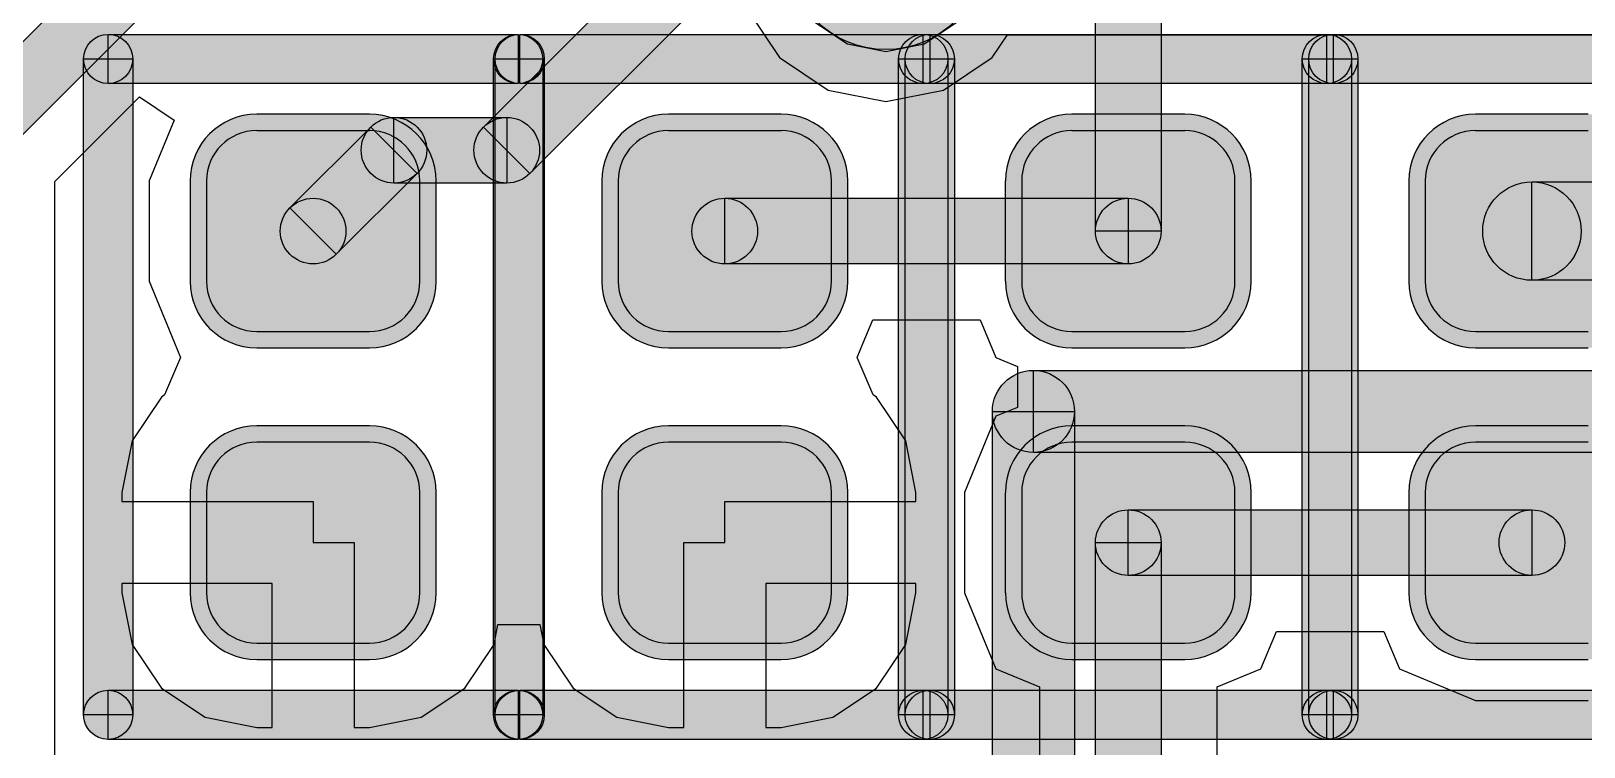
# Model space of a CAD drawing. Header units: millimetres. Extents: x -4 to 157, y -60 to 103.
# Drawn here: x 49.78 to 68.71, y 1.91 to 10.64 of the extents above; entities that cross this region are included whole.
import ezdxf

# ---------------------------------------------------------------- set-up
doc = ezdxf.new("R2010")
doc.units = ezdxf.units.MM
for name, color, linetype, true_color in [('BottomLayer', 5, 'Continuous', 0x0000ff), ('BottomOverlay', 7, 'Continuous', 0x999900), ('BottomPaste', 7, 'Continuous', 0x7f0000), ('BottomSolder', 6, 'Continuous', 0xff00ff), ('MidLayer1', 7, 'Continuous', 0x7f0000), ('MidLayer2', 7, 'Continuous', 0x3f7f00), ('TopLayer', 1, 'Continuous', 0xff0000), ('TopOverlay', 2, 'Continuous', 0xffff00)]:
    doc.layers.add(name, color=color, linetype=linetype, true_color=true_color)

msp = doc.modelspace()

# ---------------------------------------------------------------- hatches: boundary and pattern name
at = {"layer": 'BottomLayer', "true_color": 0x0000ff}
for points in [[(63.557, 8.199), (62.757, 8.199), (62.757, 15.157), (63.557, 15.157)], [(55.861, 8.903), (55.295, 9.469), (57.723, 11.897), (58.289, 11.331)], [(49.267, 8.969), (48.701, 9.535), (50.763, 11.597), (51.329, 11.031)], [(53.499, 7.916), (52.934, 8.482), (53.92, 9.469), (54.486, 8.903)], [(54.203, 8.786), (54.203, 9.586), (55.578, 9.586), (55.578, 8.786)], [(68.079, 7.599), (68.079, 8.799), (73, 8.799), (73, 7.599)], [(58.236, 7.799), (58.236, 8.599), (63.157, 8.599), (63.157, 7.799)], [(63.157, 3.999), (63.157, 4.799), (68.079, 4.799), (68.079, 3.999)], [(63.557, -4.528), (62.757, -4.528), (62.757, 4.399), (63.557, 4.399)]]:
    msp.add_hatch(color=5, dxfattribs=at).paths.add_polyline_path(points, flags=0)
h = msp.add_hatch(color=5, dxfattribs=at)
edge = h.paths.add_edge_path(flags=0)
edge.add_arc((60.2, 11.614), 1.2, 0, 360)
h = msp.add_hatch(color=5, dxfattribs=at)
edge = h.paths.add_edge_path(flags=0)
edge.add_arc((54.203, 9.186), 0.4, 0, 360)
h = msp.add_hatch(color=5, dxfattribs=at)
edge = h.paths.add_edge_path(flags=0)
edge.add_arc((54.203, 9.186), 0.4, 0, 360)
h = msp.add_hatch(color=5, dxfattribs=at)
edge = h.paths.add_edge_path(flags=0)
edge.add_arc((55.578, 9.186), 0.4, 0, 360)
h = msp.add_hatch(color=5, dxfattribs=at)
edge = h.paths.add_edge_path(flags=0)
edge.add_arc((55.578, 9.186), 0.4, 0, 360)
h = msp.add_hatch(color=5, dxfattribs=at)
edge = h.paths.add_edge_path(flags=0)
edge.add_arc((52.529, 7.587), 0.613, 180, 270)
edge.add_line((52.529, 6.974), (53.904, 6.974))
edge.add_arc((53.904, 7.587), 0.613, 270, 360)
edge.add_line((54.517, 7.587), (54.517, 8.812))
edge.add_arc((53.904, 8.812), 0.613, 0, 90)
edge.add_line((53.904, 9.424), (52.529, 9.424))
edge.add_arc((52.529, 8.812), 0.613, 90, 180)
edge.add_line((51.917, 8.812), (51.917, 7.587))
h = msp.add_hatch(color=5, dxfattribs=at)
edge = h.paths.add_edge_path(flags=0)
edge.add_arc((58.924, 8.812), 0.613, 0, 90)
edge.add_line((58.924, 9.424), (57.549, 9.424))
edge.add_arc((57.549, 8.812), 0.613, 90, 180)
edge.add_line((56.936, 8.812), (56.936, 7.587))
edge.add_arc((57.549, 7.587), 0.613, 180, 270)
edge.add_line((57.549, 6.974), (58.924, 6.974))
edge.add_arc((58.924, 7.587), 0.613, 270, 360)
edge.add_line((59.536, 7.587), (59.536, 8.812))
h = msp.add_hatch(color=5, dxfattribs=at)
edge = h.paths.add_edge_path(flags=0)
edge.add_arc((62.47, 7.587), 0.613, 180, 270)
edge.add_line((62.47, 6.974), (63.845, 6.974))
edge.add_arc((63.845, 7.587), 0.613, 270, 360)
edge.add_line((64.457, 7.587), (64.457, 8.812))
edge.add_arc((63.845, 8.812), 0.613, 0, 90)
edge.add_line((63.845, 9.424), (62.47, 9.424))
edge.add_arc((62.47, 8.812), 0.613, 90, 180)
edge.add_line((61.857, 8.812), (61.857, 7.587))
h = msp.add_hatch(color=5, dxfattribs=at)
edge = h.paths.add_edge_path(flags=0)
edge.add_arc((67.391, 7.587), 0.613, 180, 270)
edge.add_line((67.391, 6.974), (68.766, 6.974))
edge.add_arc((68.766, 7.587), 0.613, 270, 360)
edge.add_line((69.379, 7.587), (69.379, 8.812))
edge.add_arc((68.766, 8.812), 0.613, 0, 90)
edge.add_line((68.766, 9.424), (67.391, 9.424))
edge.add_arc((67.391, 8.812), 0.613, 90, 180)
edge.add_line((66.779, 8.812), (66.779, 7.587))
h = msp.add_hatch(color=5, dxfattribs=at)
edge = h.paths.add_edge_path(flags=0)
edge.add_arc((68.079, 8.199), 0.6, 0, 360)
h = msp.add_hatch(color=5, dxfattribs=at)
edge = h.paths.add_edge_path(flags=0)
edge.add_arc((53.217, 8.199), 0.4, 0, 360)
h = msp.add_hatch(color=5, dxfattribs=at)
edge = h.paths.add_edge_path(flags=0)
edge.add_arc((58.236, 8.199), 0.4, 0, 360)
h = msp.add_hatch(color=5, dxfattribs=at)
edge = h.paths.add_edge_path(flags=0)
edge.add_arc((63.157, 8.199), 0.4, 0, 360)
h = msp.add_hatch(color=5, dxfattribs=at)
edge = h.paths.add_edge_path(flags=0)
edge.add_arc((63.157, 8.199), 0.4, 0, 360)
h = msp.add_hatch(color=5, dxfattribs=at)
edge = h.paths.add_edge_path(flags=0)
edge.add_arc((52.529, 3.787), 0.613, 180, 270)
edge.add_line((52.529, 3.174), (53.904, 3.174))
edge.add_arc((53.904, 3.787), 0.613, 270, 360)
edge.add_line((54.517, 3.787), (54.517, 5.012))
edge.add_arc((53.904, 5.012), 0.613, 0, 90)
edge.add_line((53.904, 5.624), (52.529, 5.624))
edge.add_arc((52.529, 5.012), 0.613, 90, 180)
edge.add_line((51.917, 5.012), (51.917, 3.787))
h = msp.add_hatch(color=5, dxfattribs=at)
edge = h.paths.add_edge_path(flags=0)
edge.add_arc((58.924, 5.012), 0.613, 0, 90)
edge.add_line((58.924, 5.624), (57.549, 5.624))
edge.add_arc((57.549, 5.012), 0.613, 90, 180)
edge.add_line((56.936, 5.012), (56.936, 3.787))
edge.add_arc((57.549, 3.787), 0.613, 180, 270)
edge.add_line((57.549, 3.174), (58.924, 3.174))
edge.add_arc((58.924, 3.787), 0.613, 270, 360)
edge.add_line((59.536, 3.787), (59.536, 5.012))
h = msp.add_hatch(color=5, dxfattribs=at)
edge = h.paths.add_edge_path(flags=0)
edge.add_arc((62.47, 3.787), 0.613, 180, 270)
edge.add_line((62.47, 3.174), (63.845, 3.174))
edge.add_arc((63.845, 3.787), 0.613, 270, 360)
edge.add_line((64.457, 3.787), (64.457, 5.012))
edge.add_arc((63.845, 5.012), 0.613, 0, 90)
edge.add_line((63.845, 5.624), (62.47, 5.624))
edge.add_arc((62.47, 5.012), 0.613, 90, 180)
edge.add_line((61.857, 5.012), (61.857, 3.787))
h = msp.add_hatch(color=5, dxfattribs=at)
edge = h.paths.add_edge_path(flags=0)
edge.add_arc((67.391, 3.787), 0.613, 180, 270)
edge.add_line((67.391, 3.174), (68.766, 3.174))
edge.add_arc((68.766, 3.787), 0.613, 270, 360)
edge.add_line((69.379, 3.787), (69.379, 5.012))
edge.add_arc((68.766, 5.012), 0.613, 0, 90)
edge.add_line((68.766, 5.624), (67.391, 5.624))
edge.add_arc((67.391, 5.012), 0.613, 90, 180)
edge.add_line((66.779, 5.012), (66.779, 3.787))
h = msp.add_hatch(color=5, dxfattribs=at)
edge = h.paths.add_edge_path(flags=0)
edge.add_arc((63.157, 4.399), 0.4, 0, 360)
h = msp.add_hatch(color=5, dxfattribs=at)
edge = h.paths.add_edge_path(flags=0)
edge.add_arc((63.157, 4.399), 0.4, 0, 360)
h = msp.add_hatch(color=5, dxfattribs=at)
edge = h.paths.add_edge_path(flags=0)
edge.add_arc((68.079, 4.399), 0.4, 0, 360)
at = {"layer": 'BottomOverlay', "true_color": 0x999900}
h = msp.add_hatch(color=54, dxfattribs=at)
edge = h.paths.add_edge_path(flags=0)
edge.add_arc((50.717, 10.299), 0.3, 0, 360)
h = msp.add_hatch(color=54, dxfattribs=at)
edge = h.paths.add_edge_path(flags=0)
edge.add_arc((50.717, 10.299), 0.3, 0, 360)
for points in [[(50.717, 9.999), (50.717, 10.599), (55.717, 10.599), (55.717, 9.999)], [(55.736, 9.999), (55.736, 10.599), (60.736, 10.599), (60.736, 9.999)], [(60.657, 9.999), (60.657, 10.599), (65.657, 10.599), (65.657, 9.999)], [(65.579, 9.999), (65.579, 10.599), (70.579, 10.599), (70.579, 9.999)], [(51.017, 2.299), (50.417, 2.299), (50.417, 10.299), (51.017, 10.299)], [(56.017, 2.299), (55.417, 2.299), (55.417, 10.299), (56.017, 10.299)], [(56.036, 2.299), (55.436, 2.299), (55.436, 10.299), (56.036, 10.299)], [(60.957, 2.299), (60.357, 2.299), (60.357, 10.299), (60.957, 10.299)], [(61.036, 2.299), (60.436, 2.299), (60.436, 10.299), (61.036, 10.299)], [(65.879, 2.299), (65.279, 2.299), (65.279, 10.299), (65.879, 10.299)], [(65.957, 2.299), (65.357, 2.299), (65.357, 10.299), (65.957, 10.299)], [(50.717, 1.999), (50.717, 2.599), (55.717, 2.599), (55.717, 1.999)], [(55.736, 1.999), (55.736, 2.599), (60.736, 2.599), (60.736, 1.999)], [(60.657, 1.999), (60.657, 2.599), (65.657, 2.599), (65.657, 1.999)], [(65.579, 1.999), (65.579, 2.599), (70.579, 2.599), (70.579, 1.999)]]:
    msp.add_hatch(color=54, dxfattribs=at).paths.add_polyline_path(points, flags=0)
h = msp.add_hatch(color=54, dxfattribs=at)
edge = h.paths.add_edge_path(flags=0)
edge.add_arc((55.717, 10.299), 0.3, 0, 360)
h = msp.add_hatch(color=54, dxfattribs=at)
edge = h.paths.add_edge_path(flags=0)
edge.add_arc((55.717, 10.299), 0.3, 0, 360)
h = msp.add_hatch(color=54, dxfattribs=at)
edge = h.paths.add_edge_path(flags=0)
edge.add_arc((55.736, 10.299), 0.3, 0, 360)
h = msp.add_hatch(color=54, dxfattribs=at)
edge = h.paths.add_edge_path(flags=0)
edge.add_arc((55.736, 10.299), 0.3, 0, 360)
h = msp.add_hatch(color=54, dxfattribs=at)
edge = h.paths.add_edge_path(flags=0)
edge.add_arc((60.657, 10.299), 0.3, 0, 360)
h = msp.add_hatch(color=54, dxfattribs=at)
edge = h.paths.add_edge_path(flags=0)
edge.add_arc((60.657, 10.299), 0.3, 0, 360)
h = msp.add_hatch(color=54, dxfattribs=at)
edge = h.paths.add_edge_path(flags=0)
edge.add_arc((60.736, 10.299), 0.3, 0, 360)
h = msp.add_hatch(color=54, dxfattribs=at)
edge = h.paths.add_edge_path(flags=0)
edge.add_arc((60.736, 10.299), 0.3, 0, 360)
h = msp.add_hatch(color=54, dxfattribs=at)
edge = h.paths.add_edge_path(flags=0)
edge.add_arc((65.579, 10.299), 0.3, 0, 360)
h = msp.add_hatch(color=54, dxfattribs=at)
edge = h.paths.add_edge_path(flags=0)
edge.add_arc((65.579, 10.299), 0.3, 0, 360)
h = msp.add_hatch(color=54, dxfattribs=at)
edge = h.paths.add_edge_path(flags=0)
edge.add_arc((65.657, 10.299), 0.3, 0, 360)
h = msp.add_hatch(color=54, dxfattribs=at)
edge = h.paths.add_edge_path(flags=0)
edge.add_arc((65.657, 10.299), 0.3, 0, 360)
h = msp.add_hatch(color=54, dxfattribs=at)
edge = h.paths.add_edge_path(flags=0)
edge.add_arc((50.717, 2.299), 0.3, 0, 360)
h = msp.add_hatch(color=54, dxfattribs=at)
edge = h.paths.add_edge_path(flags=0)
edge.add_arc((50.717, 2.299), 0.3, 0, 360)
h = msp.add_hatch(color=54, dxfattribs=at)
edge = h.paths.add_edge_path(flags=0)
edge.add_arc((55.717, 2.299), 0.3, 0, 360)
h = msp.add_hatch(color=54, dxfattribs=at)
edge = h.paths.add_edge_path(flags=0)
edge.add_arc((55.717, 2.299), 0.3, 0, 360)
h = msp.add_hatch(color=54, dxfattribs=at)
edge = h.paths.add_edge_path(flags=0)
edge.add_arc((55.736, 2.299), 0.3, 0, 360)
h = msp.add_hatch(color=54, dxfattribs=at)
edge = h.paths.add_edge_path(flags=0)
edge.add_arc((55.736, 2.299), 0.3, 0, 360)
h = msp.add_hatch(color=54, dxfattribs=at)
edge = h.paths.add_edge_path(flags=0)
edge.add_arc((60.657, 2.299), 0.3, 0, 360)
h = msp.add_hatch(color=54, dxfattribs=at)
edge = h.paths.add_edge_path(flags=0)
edge.add_arc((60.657, 2.299), 0.3, 0, 360)
h = msp.add_hatch(color=54, dxfattribs=at)
edge = h.paths.add_edge_path(flags=0)
edge.add_arc((60.736, 2.299), 0.3, 0, 360)
h = msp.add_hatch(color=54, dxfattribs=at)
edge = h.paths.add_edge_path(flags=0)
edge.add_arc((60.736, 2.299), 0.3, 0, 360)
h = msp.add_hatch(color=54, dxfattribs=at)
edge = h.paths.add_edge_path(flags=0)
edge.add_arc((65.579, 2.299), 0.3, 0, 360)
h = msp.add_hatch(color=54, dxfattribs=at)
edge = h.paths.add_edge_path(flags=0)
edge.add_arc((65.579, 2.299), 0.3, 0, 360)
h = msp.add_hatch(color=54, dxfattribs=at)
edge = h.paths.add_edge_path(flags=0)
edge.add_arc((65.657, 2.299), 0.3, 0, 360)
h = msp.add_hatch(color=54, dxfattribs=at)
edge = h.paths.add_edge_path(flags=0)
edge.add_arc((65.657, 2.299), 0.3, 0, 360)
at = {"layer": 'BottomPaste', "true_color": 0x7f0000}
h = msp.add_hatch(color=16, dxfattribs=at)
edge = h.paths.add_edge_path(flags=0)
edge.add_arc((52.529, 7.587), 0.613, 180, 270)
edge.add_line((52.529, 6.974), (53.904, 6.974))
edge.add_arc((53.904, 7.587), 0.613, 270, 360)
edge.add_line((54.517, 7.587), (54.517, 8.812))
edge.add_arc((53.904, 8.812), 0.613, 0, 90)
edge.add_line((53.904, 9.424), (52.529, 9.424))
edge.add_arc((52.529, 8.812), 0.613, 90, 180)
edge.add_line((51.917, 8.812), (51.917, 7.587))
h = msp.add_hatch(color=16, dxfattribs=at)
edge = h.paths.add_edge_path(flags=0)
edge.add_arc((58.924, 8.812), 0.613, 0, 90)
edge.add_line((58.924, 9.424), (57.549, 9.424))
edge.add_arc((57.549, 8.812), 0.613, 90, 180)
edge.add_line((56.936, 8.812), (56.936, 7.587))
edge.add_arc((57.549, 7.587), 0.613, 180, 270)
edge.add_line((57.549, 6.974), (58.924, 6.974))
edge.add_arc((58.924, 7.587), 0.613, 270, 360)
edge.add_line((59.536, 7.587), (59.536, 8.812))
h = msp.add_hatch(color=16, dxfattribs=at)
edge = h.paths.add_edge_path(flags=0)
edge.add_arc((62.47, 7.587), 0.613, 180, 270)
edge.add_line((62.47, 6.974), (63.845, 6.974))
edge.add_arc((63.845, 7.587), 0.613, 270, 360)
edge.add_line((64.457, 7.587), (64.457, 8.812))
edge.add_arc((63.845, 8.812), 0.613, 0, 90)
edge.add_line((63.845, 9.424), (62.47, 9.424))
edge.add_arc((62.47, 8.812), 0.613, 90, 180)
edge.add_line((61.857, 8.812), (61.857, 7.587))
h = msp.add_hatch(color=16, dxfattribs=at)
edge = h.paths.add_edge_path(flags=0)
edge.add_arc((67.391, 7.587), 0.613, 180, 270)
edge.add_line((67.391, 6.974), (68.766, 6.974))
edge.add_arc((68.766, 7.587), 0.613, 270, 360)
edge.add_line((69.379, 7.587), (69.379, 8.812))
edge.add_arc((68.766, 8.812), 0.613, 0, 90)
edge.add_line((68.766, 9.424), (67.391, 9.424))
edge.add_arc((67.391, 8.812), 0.613, 90, 180)
edge.add_line((66.779, 8.812), (66.779, 7.587))
h = msp.add_hatch(color=16, dxfattribs=at)
edge = h.paths.add_edge_path(flags=0)
edge.add_arc((52.529, 3.787), 0.613, 180, 270)
edge.add_line((52.529, 3.174), (53.904, 3.174))
edge.add_arc((53.904, 3.787), 0.613, 270, 360)
edge.add_line((54.517, 3.787), (54.517, 5.012))
edge.add_arc((53.904, 5.012), 0.613, 0, 90)
edge.add_line((53.904, 5.624), (52.529, 5.624))
edge.add_arc((52.529, 5.012), 0.613, 90, 180)
edge.add_line((51.917, 5.012), (51.917, 3.787))
h = msp.add_hatch(color=16, dxfattribs=at)
edge = h.paths.add_edge_path(flags=0)
edge.add_arc((58.924, 5.012), 0.613, 0, 90)
edge.add_line((58.924, 5.624), (57.549, 5.624))
edge.add_arc((57.549, 5.012), 0.613, 90, 180)
edge.add_line((56.936, 5.012), (56.936, 3.787))
edge.add_arc((57.549, 3.787), 0.613, 180, 270)
edge.add_line((57.549, 3.174), (58.924, 3.174))
edge.add_arc((58.924, 3.787), 0.613, 270, 360)
edge.add_line((59.536, 3.787), (59.536, 5.012))
h = msp.add_hatch(color=16, dxfattribs=at)
edge = h.paths.add_edge_path(flags=0)
edge.add_arc((62.47, 3.787), 0.613, 180, 270)
edge.add_line((62.47, 3.174), (63.845, 3.174))
edge.add_arc((63.845, 3.787), 0.613, 270, 360)
edge.add_line((64.457, 3.787), (64.457, 5.012))
edge.add_arc((63.845, 5.012), 0.613, 0, 90)
edge.add_line((63.845, 5.624), (62.47, 5.624))
edge.add_arc((62.47, 5.012), 0.613, 90, 180)
edge.add_line((61.857, 5.012), (61.857, 3.787))
h = msp.add_hatch(color=16, dxfattribs=at)
edge = h.paths.add_edge_path(flags=0)
edge.add_arc((67.391, 3.787), 0.613, 180, 270)
edge.add_line((67.391, 3.174), (68.766, 3.174))
edge.add_arc((68.766, 3.787), 0.613, 270, 360)
edge.add_line((69.379, 3.787), (69.379, 5.012))
edge.add_arc((68.766, 5.012), 0.613, 0, 90)
edge.add_line((68.766, 5.624), (67.391, 5.624))
edge.add_arc((67.391, 5.012), 0.613, 90, 180)
edge.add_line((66.779, 5.012), (66.779, 3.787))
at = {"layer": 'BottomSolder', "true_color": 0xff00ff}
h = msp.add_hatch(color=6, dxfattribs=at)
edge = h.paths.add_edge_path(flags=0)
edge.add_arc((52.529, 7.587), 0.812, 180, 270)
edge.add_line((52.529, 6.774), (53.904, 6.774))
edge.add_arc((53.904, 7.587), 0.812, 270, 360)
edge.add_line((54.717, 7.587), (54.717, 8.812))
edge.add_arc((53.904, 8.812), 0.812, 0, 90)
edge.add_line((53.904, 9.624), (52.529, 9.624))
edge.add_arc((52.529, 8.812), 0.812, 90, 180)
edge.add_line((51.717, 8.812), (51.717, 7.587))
h = msp.add_hatch(color=6, dxfattribs=at)
edge = h.paths.add_edge_path(flags=0)
edge.add_arc((58.924, 8.812), 0.812, 0, 90)
edge.add_line((58.924, 9.624), (57.549, 9.624))
edge.add_arc((57.549, 8.812), 0.812, 90, 180)
edge.add_line((56.736, 8.812), (56.736, 7.587))
edge.add_arc((57.549, 7.587), 0.812, 180, 270)
edge.add_line((57.549, 6.774), (58.924, 6.774))
edge.add_arc((58.924, 7.587), 0.812, 270, 360)
edge.add_line((59.736, 7.587), (59.736, 8.812))
h = msp.add_hatch(color=6, dxfattribs=at)
edge = h.paths.add_edge_path(flags=0)
edge.add_arc((62.47, 7.587), 0.812, 180, 270)
edge.add_line((62.47, 6.774), (63.845, 6.774))
edge.add_arc((63.845, 7.587), 0.812, 270, 360)
edge.add_line((64.657, 7.587), (64.657, 8.812))
edge.add_arc((63.845, 8.812), 0.812, 0, 90)
edge.add_line((63.845, 9.624), (62.47, 9.624))
edge.add_arc((62.47, 8.812), 0.812, 90, 180)
edge.add_line((61.657, 8.812), (61.657, 7.587))
h = msp.add_hatch(color=6, dxfattribs=at)
edge = h.paths.add_edge_path(flags=0)
edge.add_arc((67.391, 7.587), 0.812, 180, 270)
edge.add_line((67.391, 6.774), (68.766, 6.774))
edge.add_arc((68.766, 7.587), 0.812, 270, 360)
edge.add_line((69.579, 7.587), (69.579, 8.812))
edge.add_arc((68.766, 8.812), 0.812, 0, 90)
edge.add_line((68.766, 9.624), (67.391, 9.624))
edge.add_arc((67.391, 8.812), 0.812, 90, 180)
edge.add_line((66.579, 8.812), (66.579, 7.587))
h = msp.add_hatch(color=6, dxfattribs=at)
edge = h.paths.add_edge_path(flags=0)
edge.add_arc((52.529, 3.787), 0.812, 180, 270)
edge.add_line((52.529, 2.974), (53.904, 2.974))
edge.add_arc((53.904, 3.787), 0.812, 270, 360)
edge.add_line((54.717, 3.787), (54.717, 5.012))
edge.add_arc((53.904, 5.012), 0.812, 0, 90)
edge.add_line((53.904, 5.824), (52.529, 5.824))
edge.add_arc((52.529, 5.012), 0.812, 90, 180)
edge.add_line((51.717, 5.012), (51.717, 3.787))
h = msp.add_hatch(color=6, dxfattribs=at)
edge = h.paths.add_edge_path(flags=0)
edge.add_arc((58.924, 5.012), 0.812, 0, 90)
edge.add_line((58.924, 5.824), (57.549, 5.824))
edge.add_arc((57.549, 5.012), 0.812, 90, 180)
edge.add_line((56.736, 5.012), (56.736, 3.787))
edge.add_arc((57.549, 3.787), 0.812, 180, 270)
edge.add_line((57.549, 2.974), (58.924, 2.974))
edge.add_arc((58.924, 3.787), 0.812, 270, 360)
edge.add_line((59.736, 3.787), (59.736, 5.012))
h = msp.add_hatch(color=6, dxfattribs=at)
edge = h.paths.add_edge_path(flags=0)
edge.add_arc((62.47, 3.787), 0.812, 180, 270)
edge.add_line((62.47, 2.974), (63.845, 2.974))
edge.add_arc((63.845, 3.787), 0.812, 270, 360)
edge.add_line((64.657, 3.787), (64.657, 5.012))
edge.add_arc((63.845, 5.012), 0.812, 0, 90)
edge.add_line((63.845, 5.824), (62.47, 5.824))
edge.add_arc((62.47, 5.012), 0.812, 90, 180)
edge.add_line((61.657, 5.012), (61.657, 3.787))
h = msp.add_hatch(color=6, dxfattribs=at)
edge = h.paths.add_edge_path(flags=0)
edge.add_arc((67.391, 3.787), 0.812, 180, 270)
edge.add_line((67.391, 2.974), (68.766, 2.974))
edge.add_arc((68.766, 3.787), 0.812, 270, 360)
edge.add_line((69.579, 3.787), (69.579, 5.012))
edge.add_arc((68.766, 5.012), 0.812, 0, 90)
edge.add_line((68.766, 5.824), (67.391, 5.824))
edge.add_arc((67.391, 5.012), 0.812, 90, 180)
edge.add_line((66.579, 5.012), (66.579, 3.787))
at = {"layer": 'TopLayer', "true_color": 0xff0000}
h = msp.add_hatch(color=1, dxfattribs=at)
edge = h.paths.add_edge_path(flags=0)
edge.add_arc((60.2, 11.614), 1.2, 0, 360)
at = {"layer": 'TopOverlay', "true_color": 0xffff00}
h = msp.add_hatch(color=2, dxfattribs=at)
edge = h.paths.add_edge_path(flags=0)
edge.add_arc((62, 6), 0.5, 0, 360)
h = msp.add_hatch(color=2, dxfattribs=at)
edge = h.paths.add_edge_path(flags=0)
edge.add_arc((62, 6), 0.5, 0, 360)
for points in [[(62, 5.5), (62, 6.5), (84, 6.5), (84, 5.5)], [(62.5, -1.5), (61.5, -1.5), (61.5, 6), (62.5, 6)]]:
    msp.add_hatch(color=2, dxfattribs=at).paths.add_polyline_path(points, flags=0)

# ---------------------------------------------------------------- linework, layer by layer
at = {"layer": 'BottomLayer', "color": 5, "true_color": 0x0000ff}
for p, q in [((62.757, 8.199), (62.757, 15.157)), ((63.557, 15.157), (63.557, 8.199)), ((55.295, 9.469), (57.723, 11.897)), ((48.701, 9.535), (50.763, 11.597)), ((58.289, 11.331), (55.861, 8.903)), ((51.329, 11.031), (49.267, 8.969)), ((52.934, 8.482), (53.92, 9.469)), ((53.92, 9.469), (54.486, 8.903)), ((54.203, 8.786), (54.203, 9.586)), ((54.203, 9.586), (55.578, 9.586)), ((55.861, 8.903), (55.295, 9.469)), ((55.578, 9.586), (55.578, 8.786)), ((53.904, 9.424), (52.529, 9.424)), ((58.924, 9.424), (57.549, 9.424)), ((63.845, 9.424), (62.47, 9.424)), ((68.766, 9.424), (67.391, 9.424)), ((54.486, 8.903), (53.499, 7.916)), ((51.917, 8.812), (51.917, 7.587)), ((55.578, 8.786), (54.203, 8.786)), ((54.517, 7.587), (54.517, 8.812)), ((56.936, 8.812), (56.936, 7.587)), ((59.536, 7.587), (59.536, 8.812)), ((61.857, 8.812), (61.857, 7.587)), ((64.457, 7.587), (64.457, 8.812)), ((66.779, 8.812), (66.779, 7.587)), ((68.079, 7.599), (68.079, 8.799)), ((68.079, 8.799), (73, 8.799)), ((58.236, 7.799), (58.236, 8.599)), ((58.236, 8.599), (63.157, 8.599)), ((63.157, 8.599), (63.157, 7.799)), ((53.499, 7.916), (52.934, 8.482)), ((63.557, 8.199), (62.757, 8.199)), ((63.157, 7.799), (58.236, 7.799)), ((73, 7.599), (68.079, 7.599)), ((52.529, 6.974), (53.904, 6.974)), ((57.549, 6.974), (58.924, 6.974)), ((62.47, 6.974), (63.845, 6.974)), ((67.391, 6.974), (68.766, 6.974)), ((53.904, 5.624), (52.529, 5.624)), ((58.924, 5.624), (57.549, 5.624)), ((63.845, 5.624), (62.47, 5.624)), ((68.766, 5.624), (67.391, 5.624)), ((51.917, 5.012), (51.917, 3.787)), ((54.517, 3.787), (54.517, 5.012)), ((56.936, 5.012), (56.936, 3.787)), ((59.536, 3.787), (59.536, 5.012)), ((61.857, 5.012), (61.857, 3.787)), ((64.457, 3.787), (64.457, 5.012)), ((66.779, 5.012), (66.779, 3.787)), ((63.157, 3.999), (63.157, 4.799)), ((63.157, 4.799), (68.079, 4.799)), ((68.079, 4.799), (68.079, 3.999)), ((62.757, -4.528), (62.757, 4.399)), ((62.757, 4.399), (63.557, 4.399)), ((63.557, 4.399), (63.557, -4.528)), ((68.079, 3.999), (63.157, 3.999)), ((52.529, 3.174), (53.904, 3.174)), ((57.549, 3.174), (58.924, 3.174)), ((62.47, 3.174), (63.845, 3.174)), ((67.391, 3.174), (68.766, 3.174))]:
    msp.add_line(p, q, dxfattribs=at)
at = {"layer": 'BottomLayer'}
for p, q in [((50.067, 8.804), (51.1, 9.837)), ((51.1, 9.837), (51.524, 9.554)), ((51.524, 9.554), (51.217, 8.812)), ((50.067, 0.401), (50.067, 8.804)), ((51.217, 8.812), (51.217, 7.587)), ((51.217, 7.587), (51.527, 6.837)), ((59.926, 6.837), (60.041, 7.117)), ((60.041, 7.117), (61.352, 7.117)), ((61.352, 7.117), (61.542, 6.659)), ((51.527, 6.837), (51.601, 6.659)), ((59.852, 6.659), (59.926, 6.837)), ((51.601, 6.659), (51.406, 6.201)), ((60.047, 6.201), (59.852, 6.659)), ((61.542, 6.659), (61.806, 6.549)), ((61.806, 6.549), (61.806, 6.049)), ((51.366, 6.174), (51.01, 5.641)), ((51.406, 6.201), (51.366, 6.174)), ((60.086, 6.174), (60.047, 6.201)), ((60.443, 5.641), (60.086, 6.174)), ((61.542, 5.94), (61.158, 5.012)), ((61.806, 6.049), (61.542, 5.94)), ((51.01, 5.641), (50.885, 5.012)), ((60.568, 5.012), (60.443, 5.641)), ((50.885, 5.012), (50.885, 4.899)), ((60.568, 4.899), (60.568, 5.012)), ((61.158, 5.012), (61.158, 3.787)), ((50.885, 4.899), (53.217, 4.899)), ((53.217, 4.899), (53.217, 4.399)), ((58.236, 4.399), (58.236, 4.899)), ((58.236, 4.899), (60.568, 4.899)), ((53.217, 4.399), (53.717, 4.399)), ((53.717, 4.399), (53.717, 2.143)), ((57.736, 2.143), (57.736, 4.399)), ((57.736, 4.399), (58.236, 4.399)), ((52.717, 3.899), (50.885, 3.899)), ((50.885, 3.899), (50.885, 3.787)), ((52.717, 2.143), (52.717, 3.899)), ((60.568, 3.899), (58.736, 3.899)), ((58.736, 3.899), (58.736, 2.143)), ((60.568, 3.787), (60.568, 3.899)), ((50.885, 3.787), (51.01, 3.158)), ((60.443, 3.158), (60.568, 3.787)), ((61.158, 3.787), (61.542, 2.859)), ((55.423, 3.158), (55.471, 3.401)), ((55.471, 3.401), (55.981, 3.401)), ((55.981, 3.401), (56.03, 3.158)), ((64.773, 2.859), (64.963, 3.317)), ((64.963, 3.317), (66.273, 3.317)), ((66.273, 3.317), (66.463, 2.859)), ((51.01, 3.158), (51.366, 2.624)), ((55.067, 2.624), (55.423, 3.158)), ((56.03, 3.158), (56.386, 2.624)), ((60.086, 2.624), (60.443, 3.158)), ((61.542, 2.859), (62.075, 2.638)), ((64.24, 2.638), (64.773, 2.859)), ((66.463, 2.859), (67.391, 2.474)), ((51.366, 2.624), (51.9, 2.268)), ((54.533, 2.268), (55.067, 2.624)), ((56.386, 2.624), (56.92, 2.268)), ((59.553, 2.268), (60.086, 2.624)), ((62.075, 2.638), (62.075, -0.719)), ((64.24, -0.719), (64.24, 2.638)), ((67.391, 2.474), (68.766, 2.474)), ((51.9, 2.268), (52.529, 2.143)), ((52.529, 2.143), (52.717, 2.143)), ((53.717, 2.143), (53.904, 2.143)), ((53.904, 2.143), (54.533, 2.268)), ((56.92, 2.268), (57.549, 2.143)), ((57.549, 2.143), (57.736, 2.143)), ((58.736, 2.143), (58.924, 2.143)), ((58.924, 2.143), (59.553, 2.268))]:
    msp.add_line(p, q, dxfattribs=at)
at = {"layer": 'BottomLayer', "color": 5, "true_color": 0x0000ff}
msp.add_circle((60.2, 11.614), 1.2, dxfattribs=at)
at = {"layer": 'BottomLayer'}
for centre, radius in [((54.203, 9.186), 0.4), ((54.203, 9.186), 0.4), ((55.578, 9.186), 0.4), ((55.578, 9.186), 0.4), ((68.079, 8.199), 0.6), ((53.217, 8.199), 0.4), ((58.236, 8.199), 0.4), ((63.157, 8.199), 0.4), ((63.157, 8.199), 0.4), ((63.157, 4.399), 0.4), ((63.157, 4.399), 0.4), ((68.079, 4.399), 0.4)]:
    msp.add_circle(centre, radius, dxfattribs=at)
at = {"layer": 'BottomLayer', "color": 5, "true_color": 0x0000ff}
for centre, start, end in [((52.529, 8.812), 90, 180), ((53.904, 8.812), 0, 90), ((57.549, 8.812), 90, 180), ((58.924, 8.812), 0, 90), ((62.47, 8.812), 90, 180), ((63.845, 8.812), 0, 90), ((67.391, 8.812), 90, 180), ((52.529, 7.587), 180, 270), ((53.904, 7.587), 270, 0), ((57.549, 7.587), 180, 270), ((58.924, 7.587), 270, 0), ((62.47, 7.587), 180, 270), ((63.845, 7.587), 270, 0), ((67.391, 7.587), 180, 270), ((52.529, 5.012), 90, 180), ((53.904, 5.012), 0, 90), ((57.549, 5.012), 90, 180), ((58.924, 5.012), 0, 90), ((62.47, 5.012), 90, 180), ((63.845, 5.012), 0, 90), ((67.391, 5.012), 90, 180), ((52.529, 3.787), 180, 270), ((53.904, 3.787), 270, 0), ((57.549, 3.787), 180, 270), ((58.924, 3.787), 270, 0), ((62.47, 3.787), 180, 270), ((63.845, 3.787), 270, 0), ((67.391, 3.787), 180, 270)]:
    msp.add_arc(centre, 0.613, start, end, dxfattribs=at)
at = {"layer": 'BottomOverlay', "color": 54, "true_color": 0x999900}
for p, q in [((50.717, 9.999), (50.717, 10.599)), ((50.717, 10.599), (55.717, 10.599)), ((55.717, 10.599), (55.717, 9.999)), ((55.736, 9.999), (55.736, 10.599)), ((55.736, 10.599), (60.736, 10.599)), ((60.657, 9.999), (60.657, 10.599)), ((60.657, 10.599), (65.657, 10.599)), ((60.736, 10.599), (60.736, 9.999)), ((65.579, 9.999), (65.579, 10.599)), ((65.579, 10.599), (70.579, 10.599)), ((65.657, 10.599), (65.657, 9.999)), ((50.417, 2.299), (50.417, 10.299)), ((50.417, 10.299), (51.017, 10.299)), ((51.017, 10.299), (51.017, 2.299)), ((55.417, 2.299), (55.417, 10.299)), ((55.417, 10.299), (56.017, 10.299)), ((55.436, 2.299), (55.436, 10.299)), ((55.436, 10.299), (56.036, 10.299)), ((56.017, 10.299), (56.017, 2.299)), ((56.036, 10.299), (56.036, 2.299)), ((60.357, 2.299), (60.357, 10.299)), ((60.357, 10.299), (60.957, 10.299)), ((60.436, 2.299), (60.436, 10.299)), ((60.436, 10.299), (61.036, 10.299)), ((60.957, 10.299), (60.957, 2.299)), ((61.036, 10.299), (61.036, 2.299)), ((65.279, 2.299), (65.279, 10.299)), ((65.279, 10.299), (65.879, 10.299)), ((65.357, 2.299), (65.357, 10.299)), ((65.357, 10.299), (65.957, 10.299)), ((65.879, 10.299), (65.879, 2.299)), ((65.957, 10.299), (65.957, 2.299)), ((55.717, 9.999), (50.717, 9.999)), ((60.736, 9.999), (55.736, 9.999)), ((65.657, 9.999), (60.657, 9.999)), ((70.579, 9.999), (65.579, 9.999)), ((50.717, 1.999), (50.717, 2.599)), ((50.717, 2.599), (55.717, 2.599)), ((55.717, 2.599), (55.717, 1.999)), ((55.736, 1.999), (55.736, 2.599)), ((55.736, 2.599), (60.736, 2.599)), ((60.657, 1.999), (60.657, 2.599)), ((60.657, 2.599), (65.657, 2.599)), ((60.736, 2.599), (60.736, 1.999)), ((65.579, 1.999), (65.579, 2.599)), ((65.579, 2.599), (70.579, 2.599)), ((65.657, 2.599), (65.657, 1.999)), ((51.017, 2.299), (50.417, 2.299)), ((56.017, 2.299), (55.417, 2.299)), ((56.036, 2.299), (55.436, 2.299)), ((60.957, 2.299), (60.357, 2.299)), ((61.036, 2.299), (60.436, 2.299)), ((65.879, 2.299), (65.279, 2.299)), ((65.957, 2.299), (65.357, 2.299)), ((55.717, 1.999), (50.717, 1.999)), ((60.736, 1.999), (55.736, 1.999)), ((65.657, 1.999), (60.657, 1.999)), ((70.579, 1.999), (65.579, 1.999))]:
    msp.add_line(p, q, dxfattribs=at)
at = {"layer": 'BottomOverlay'}
for centre in [(50.717, 10.299), (50.717, 10.299), (55.717, 10.299), (55.717, 10.299), (55.736, 10.299), (55.736, 10.299), (60.657, 10.299), (60.657, 10.299), (60.736, 10.299), (60.736, 10.299), (65.579, 10.299), (65.579, 10.299), (65.657, 10.299), (65.657, 10.299), (50.717, 2.299), (50.717, 2.299), (55.717, 2.299), (55.717, 2.299), (55.736, 2.299), (55.736, 2.299), (60.657, 2.299), (60.657, 2.299), (60.736, 2.299), (60.736, 2.299), (65.579, 2.299), (65.579, 2.299), (65.657, 2.299), (65.657, 2.299)]:
    msp.add_circle(centre, 0.3, dxfattribs=at)
at = {"layer": 'BottomPaste', "color": 16, "true_color": 0x7f0000}
for p, q in [((53.904, 9.424), (52.529, 9.424)), ((58.924, 9.424), (57.549, 9.424)), ((63.845, 9.424), (62.47, 9.424)), ((68.766, 9.424), (67.391, 9.424)), ((51.917, 8.812), (51.917, 7.587)), ((54.517, 7.587), (54.517, 8.812)), ((56.936, 8.812), (56.936, 7.587)), ((59.536, 7.587), (59.536, 8.812)), ((61.857, 8.812), (61.857, 7.587)), ((64.457, 7.587), (64.457, 8.812)), ((66.779, 8.812), (66.779, 7.587)), ((52.529, 6.974), (53.904, 6.974)), ((57.549, 6.974), (58.924, 6.974)), ((62.47, 6.974), (63.845, 6.974)), ((67.391, 6.974), (68.766, 6.974)), ((53.904, 5.624), (52.529, 5.624)), ((58.924, 5.624), (57.549, 5.624)), ((63.845, 5.624), (62.47, 5.624)), ((68.766, 5.624), (67.391, 5.624)), ((51.917, 5.012), (51.917, 3.787)), ((54.517, 3.787), (54.517, 5.012)), ((56.936, 5.012), (56.936, 3.787)), ((59.536, 3.787), (59.536, 5.012)), ((61.857, 5.012), (61.857, 3.787)), ((64.457, 3.787), (64.457, 5.012)), ((66.779, 5.012), (66.779, 3.787)), ((52.529, 3.174), (53.904, 3.174)), ((57.549, 3.174), (58.924, 3.174)), ((62.47, 3.174), (63.845, 3.174)), ((67.391, 3.174), (68.766, 3.174))]:
    msp.add_line(p, q, dxfattribs=at)
for centre, start, end in [((52.529, 8.812), 90, 180), ((53.904, 8.812), 0, 90), ((57.549, 8.812), 90, 180), ((58.924, 8.812), 0, 90), ((62.47, 8.812), 90, 180), ((63.845, 8.812), 0, 90), ((67.391, 8.812), 90, 180), ((52.529, 7.587), 180, 270), ((53.904, 7.587), 270, 0), ((57.549, 7.587), 180, 270), ((58.924, 7.587), 270, 0), ((62.47, 7.587), 180, 270), ((63.845, 7.587), 270, 0), ((67.391, 7.587), 180, 270), ((52.529, 5.012), 90, 180), ((53.904, 5.012), 0, 90), ((57.549, 5.012), 90, 180), ((58.924, 5.012), 0, 90), ((62.47, 5.012), 90, 180), ((63.845, 5.012), 0, 90), ((67.391, 5.012), 90, 180), ((52.529, 3.787), 180, 270), ((53.904, 3.787), 270, 0), ((57.549, 3.787), 180, 270), ((58.924, 3.787), 270, 0), ((62.47, 3.787), 180, 270), ((63.845, 3.787), 270, 0), ((67.391, 3.787), 180, 270)]:
    msp.add_arc(centre, 0.613, start, end, dxfattribs=at)
at = {"layer": 'BottomSolder', "color": 6, "true_color": 0xff00ff}
for p, q in [((53.904, 9.624), (52.529, 9.624)), ((58.924, 9.624), (57.549, 9.624)), ((63.845, 9.624), (62.47, 9.624)), ((68.766, 9.624), (67.391, 9.624)), ((51.717, 8.812), (51.717, 7.587)), ((54.717, 7.587), (54.717, 8.812)), ((56.736, 8.812), (56.736, 7.587)), ((59.736, 7.587), (59.736, 8.812)), ((61.657, 8.812), (61.657, 7.587)), ((64.657, 7.587), (64.657, 8.812)), ((66.579, 8.812), (66.579, 7.587)), ((52.529, 6.774), (53.904, 6.774)), ((57.549, 6.774), (58.924, 6.774)), ((62.47, 6.774), (63.845, 6.774)), ((67.391, 6.774), (68.766, 6.774)), ((53.904, 5.824), (52.529, 5.824)), ((58.924, 5.824), (57.549, 5.824)), ((63.845, 5.824), (62.47, 5.824)), ((68.766, 5.824), (67.391, 5.824)), ((51.717, 5.012), (51.717, 3.787)), ((54.717, 3.787), (54.717, 5.012)), ((56.736, 5.012), (56.736, 3.787)), ((59.736, 3.787), (59.736, 5.012)), ((61.657, 5.012), (61.657, 3.787)), ((64.657, 3.787), (64.657, 5.012)), ((66.579, 5.012), (66.579, 3.787)), ((52.529, 2.974), (53.904, 2.974)), ((57.549, 2.974), (58.924, 2.974)), ((62.47, 2.974), (63.845, 2.974)), ((67.391, 2.974), (68.766, 2.974))]:
    msp.add_line(p, q, dxfattribs=at)
for centre, start, end in [((52.529, 8.812), 90, 180), ((53.904, 8.812), 0, 90), ((57.549, 8.812), 90, 180), ((58.924, 8.812), 0, 90), ((62.47, 8.812), 90, 180), ((63.845, 8.812), 0, 90), ((67.391, 8.812), 90, 180), ((52.529, 7.587), 180, 270), ((53.904, 7.587), 270, 0), ((57.549, 7.587), 180, 270), ((58.924, 7.587), 270, 0), ((62.47, 7.587), 180, 270), ((63.845, 7.587), 270, 0), ((67.391, 7.587), 180, 270), ((52.529, 5.012), 90, 180), ((53.904, 5.012), 0, 90), ((57.549, 5.012), 90, 180), ((58.924, 5.012), 0, 90), ((62.47, 5.012), 90, 180), ((63.845, 5.012), 0, 90), ((67.391, 5.012), 90, 180), ((52.529, 3.787), 180, 270), ((53.904, 3.787), 270, 0), ((57.549, 3.787), 180, 270), ((58.924, 3.787), 270, 0), ((62.47, 3.787), 180, 270), ((63.845, 3.787), 270, 0), ((67.391, 3.787), 180, 270)]:
    msp.add_arc(centre, 0.812, start, end, dxfattribs=at)
at = {"layer": 'MidLayer1'}
for p, q in [((59.335, 10.749), (59.732, 10.484)), ((60.669, 10.484), (61.065, 10.749)), ((59.732, 10.484), (60.2, 10.391)), ((60.2, 10.391), (60.669, 10.484))]:
    msp.add_line(p, q, dxfattribs=at)
at = {"layer": 'MidLayer2'}
for p, q in [((59.335, 10.749), (59.732, 10.484)), ((60.669, 10.484), (61.065, 10.749)), ((59.732, 10.484), (60.2, 10.391)), ((60.2, 10.391), (60.669, 10.484))]:
    msp.add_line(p, q, dxfattribs=at)
at = {"layer": 'TopLayer'}
for p, q in [((58.505, 10.912), (58.903, 10.316)), ((61.498, 10.316), (61.684, 10.595)), ((61.684, 10.595), (69.038, 10.595)), ((58.903, 10.316), (59.498, 9.919)), ((60.903, 9.919), (61.498, 10.316)), ((59.498, 9.919), (60.2, 9.779)), ((60.2, 9.779), (60.903, 9.919))]:
    msp.add_line(p, q, dxfattribs=at)
at = {"layer": 'TopLayer', "color": 1, "true_color": 0xff0000}
msp.add_circle((60.2, 11.614), 1.2, dxfattribs=at)
at = {"layer": 'TopOverlay', "color": 2, "true_color": 0xffff00}
for p, q in [((62, 5.5), (62, 6.5)), ((62, 6.5), (84, 6.5)), ((61.5, -1.5), (61.5, 6)), ((61.5, 6), (62.5, 6)), ((62.5, 6), (62.5, -1.5)), ((84, 5.5), (62, 5.5))]:
    msp.add_line(p, q, dxfattribs=at)
at = {"layer": 'TopOverlay'}
msp.add_lwpolyline([(51.765, -1.378, 0.8, 0.8, -0.414214), (48.591, 1.796, 0.8, 0.8, 0)], format="xyseb", dxfattribs=at)
msp.add_circle((62, 6), 0.5, dxfattribs=at)
msp.add_circle((62, 6), 0.5, dxfattribs=at)

doc.saveas('drawing.dxf')
